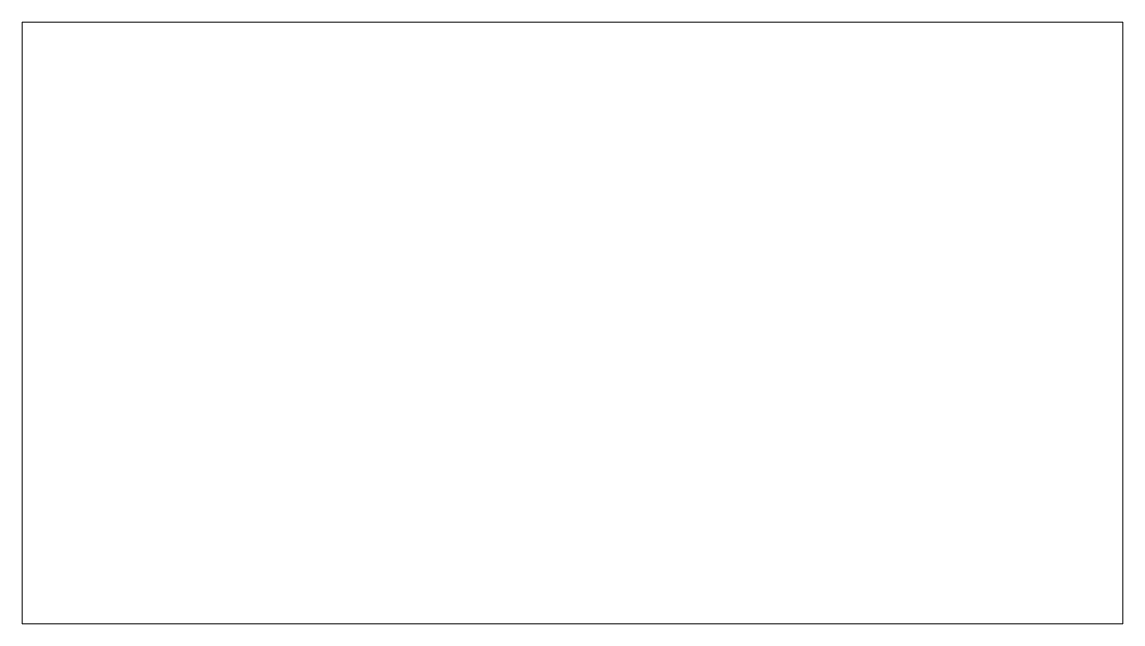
# Model space of a CAD drawing. Header units: millimetres. Extents: x -204 to 160, y -72 to 127.
import ezdxf

# ---------------------------------------------------------------- set-up
doc = ezdxf.new("R2010")
doc.units = ezdxf.units.MM
doc.header["$MEASUREMENT"] = 0

msp = doc.modelspace()

# ---------------------------------------------------------------- linework, layer by layer
at = {"color": 250, "lineweight": 9}
for points in [[(-203.9602, 126.6509), (-203.9602, 126.6509), (159.938, 126.6509), (159.938, 126.6509)], [(-203.9602, -72.4148), (-203.9602, -72.4148), (-203.9602, 126.6509), (-203.9602, 126.6509)], [(159.938, 126.6509), (159.938, 126.6509), (159.938, -72.4148), (159.938, -72.4148)], [(159.938, -72.4148), (159.938, -72.4148), (-203.9602, -72.4148), (-203.9602, -72.4148)]]:
    msp.add_open_spline(points, degree=3, dxfattribs=at)

doc.saveas('drawing.dxf')
